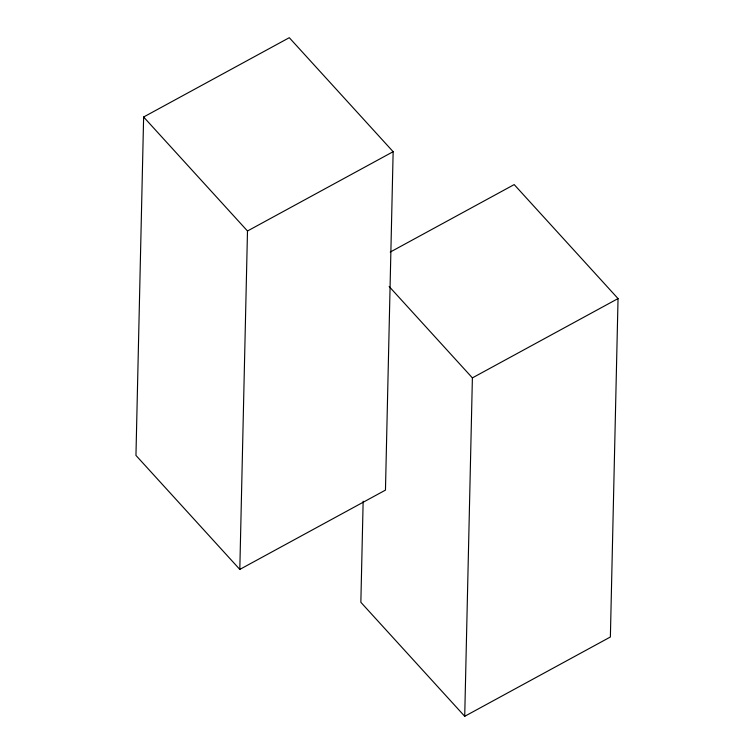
<?xml version="1.0" encoding="UTF-8"?>
<svg xmlns="http://www.w3.org/2000/svg" width="754" height="754" viewBox="0 0 754 754"><rect width="100%" height="100%" fill="white"/><g stroke="black" fill="none" stroke-linecap="round" stroke-linejoin="round"><path stroke-width="1.13" d="M143.628 117.002L135.956 455.416L239.81 569.411L385.464 490.109L393.145 151.695L289.282 37.7L143.628 117.002L247.491 230.997L239.81 569.411M363.145 501.25L360.855 602.305L464.718 716.3L610.372 636.998L618.044 298.584L514.19 184.589L390.223 252.081M464.718 716.3L472.39 377.886L389.149 286.511M247.491 230.997L393.145 151.695M472.39 377.886L618.044 298.584"/></g></svg>
